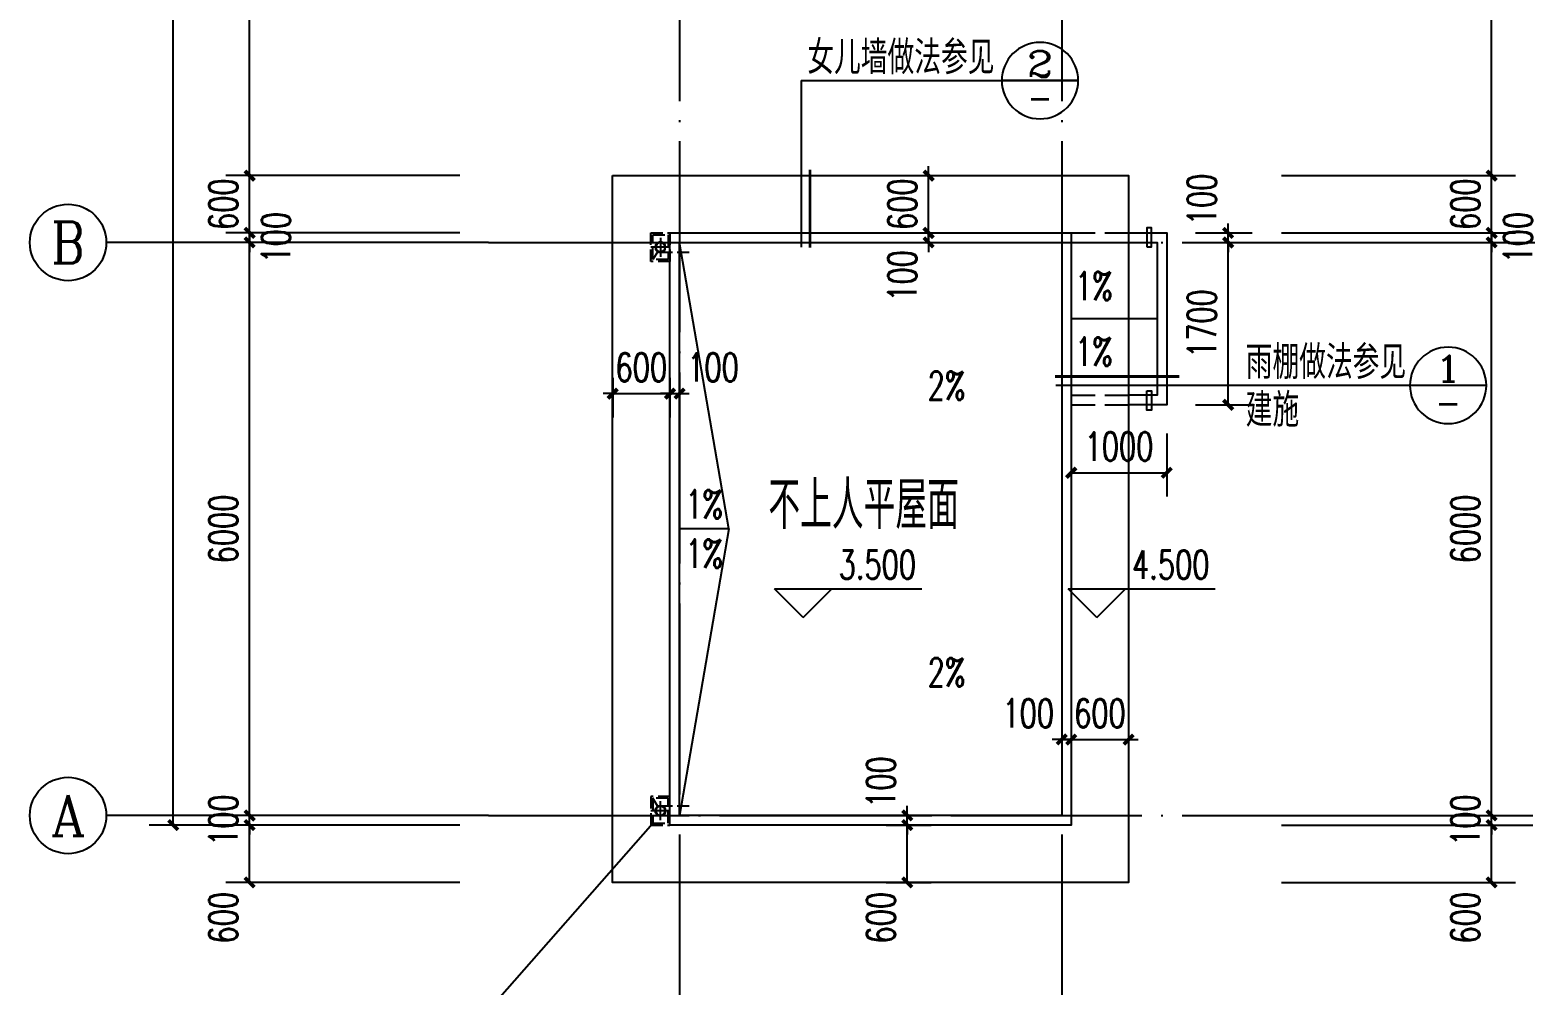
# Model space of a CAD drawing. Extents: x 5396719 to 5510122, y -514120 to -238224.
# Drawn here: x 5448739 to 5464369, y -458428 to -448426 of the extents above; entities that cross this region are included whole.
import ezdxf
from ezdxf.enums import TextEntityAlignment as Align

# ---------------------------------------------------------------- set-up
doc = ezdxf.new("R2010")
doc.units = 0
doc.header["$LTSCALE"] = 1000
doc.header["$MEASUREMENT"] = 0
for name, pattern in [('CONTINOUS', [0]), ('DASH', [0.35, 0.25, -0.1]), ('DASH_50', [0.175, 0.125, -0.05]), ('DOTE', [2.42, 2, -0.2, 0.02, -0.2])]:
    doc.linetypes.add(name, pattern=pattern)
doc.layers.get('0').update_dxf_attribs({"linetype": 'CONTINUOUS'})
doc.layers.get('Defpoints').update_dxf_attribs({"linetype": 'CONTINUOUS'})
doc.layers.add('_0', color=7, linetype='CONTINUOUS', lineweight=25)
for name, color, linetype in [('AXIS', 3, 'CONTINUOUS'), ('AXIS_TEXT', 7, 'CONTINUOUS'), ('DIM_ELEV', 3, 'CONTINUOUS'), ('DIM_SYMB', 3, 'CONTINUOUS'), ('DOTE', 252, 'CONTINUOUS'), ('LAYER1', 143, 'CONTINUOUS'), ('PUB_DIM', 3, 'CONTINUOUS'), ('PUB_TEXT', 7, 'CONTINUOUS'), ('填充', 251, 'CONTINUOUS')]:
    doc.layers.add(name, color=color, linetype=linetype)
doc.styles.add('_HZTXT', font='txt.shx', dxfattribs={"width": 0.8, "bigfont": 'HZTXT.shx'})
doc.styles.add('_TCH_AXIS', font='COMPLEX', dxfattribs={"bigfont": 'GBCBIG'})
doc.styles.add('_TCH_DIM', font='SIMPLEX', dxfattribs={"bigfont": 'GBCBIG'})
doc.styles.add('_TCH_DIM_T3', font='SIMPLEX', dxfattribs={"width": 0.705882, "bigfont": 'GBCBIG'})
doc.styles.add('COMP', font='COMPLEX', dxfattribs={"bigfont": 'hztxt'})
doc.styles.add('COMPLEX', font='COMPLEX')
doc.styles.add('schuco', font='sceie.shx', dxfattribs={"width": 0.7, "bigfont": 'sceic.shx'})
doc.dimstyles.new('_TCH_ARCH&&100', dxfattribs={"dimtxt": 297.5, "dimasz": 100, "dimexe": 250, "dimexo": 300, "dimgap": 126.25, "dimtad": 1, "dimdec": 0, "dimzin": 0, "dimdsep": 46, "dimtxsty": '_TCH_DIM_T3', "dimblk": 'ARCHTICK', "dimcen": 0.09, "dimclrt": 7, "dimazin": 2, "dimtfac": 1, "dimtdec": 0, "dimtix": 1, "dimtmove": 2, "dimatfit": 3, "dimfxl": 0, "dimtolj": 1, "dimtzin": 0, "dimarcsym": 0})

# ---------------------------------------------------------------- blocks, each defined once
blk = doc.blocks.new('_ArchTick')
at = {"color": 0, "linetype": 'ByBlock', "const_width": 0.4}
blk.add_lwpolyline([(-0.5, -0.5), (0.5, 0.5)], dxfattribs=at)
blk = doc.blocks.new('*D90')
at = {"layer": 'Defpoints', "color": 0}
for p in [(5460639, -450652), (5461281, -450652), (5460639, -452352)]:
    blk.add_point(p, dxfattribs=at)
at = {"layer": 'PUB_DIM', "color": 0, "lineweight": -2}
for p, q in [((5460939, -450652), (5461531, -450652)), ((5461281, -452352), (5461281, -450652)), ((5460939, -452352), (5461531, -452352))]:
    blk.add_line(p, q, dxfattribs=at)
at = {"layer": 'PUB_DIM', "color": 0, "lineweight": -2, "xscale": 100, "yscale": 100, "zscale": 100}
for p, rotation in [((5461281, -450652), 90), ((5461281, -452352), 270)]:
    blk.add_blockref('_ArchTick', p, dxfattribs=dict(at, rotation=rotation))
at = {"layer": 'PUB_DIM', "color": 7, "insert": (5461006, -451502), "char_height": 297.5, "attachment_point": 5, "rotation": 90, "style": '_TCH_DIM_T3'}
blk.add_mtext('\\A1;1700', dxfattribs=at)
blk = doc.blocks.new('*D91')
at = {"layer": 'Defpoints', "color": 0}
for p in [(5460639, -450552), (5461281, -450552), (5460639, -450652)]:
    blk.add_point(p, dxfattribs=at)
at = {"layer": 'PUB_DIM', "color": 0, "lineweight": -2}
for p, q in [((5461281, -450552), (5461281, -450452)), ((5460939, -450552), (5461531, -450552)), ((5461281, -450652), (5461281, -450552)), ((5460939, -450652), (5461531, -450652)), ((5461281, -450652), (5461281, -450752))]:
    blk.add_line(p, q, dxfattribs=at)
at = {"layer": 'PUB_DIM', "color": 0, "lineweight": -2, "xscale": 100, "yscale": 100, "zscale": 100}
for p, rotation in [((5461281, -450552), 270), ((5461281, -450652), 90)]:
    blk.add_blockref('_ArchTick', p, dxfattribs=dict(at, rotation=rotation))
at = {"layer": 'PUB_DIM', "color": 7, "insert": (5461006, -450202), "char_height": 297.5, "attachment_point": 5, "rotation": 90, "style": '_TCH_DIM_T3'}
blk.add_mtext('\\A1;100', dxfattribs=at)
blk = doc.blocks.new('*D92')
at = {"layer": 'Defpoints', "color": 0}
for p in [(5459639, -452352), (5460639, -452352), (5460639, -453063)]:
    blk.add_point(p, dxfattribs=at)
at = {"layer": 'PUB_DIM', "color": 0, "lineweight": -2}
for p, q in [((5459639, -452652), (5459639, -453313)), ((5460639, -452652), (5460639, -453313)), ((5459639, -453063), (5460639, -453063))]:
    blk.add_line(p, q, dxfattribs=at)
at = {"layer": 'PUB_DIM', "color": 0, "lineweight": -2, "xscale": 100, "yscale": 100, "zscale": 100, "rotation": 180}
blk.add_blockref('_ArchTick', (5459639, -453063), dxfattribs=at)
at = {"layer": 'PUB_DIM', "color": 0, "lineweight": -2, "xscale": 100, "yscale": 100, "zscale": 100}
blk.add_blockref('_ArchTick', (5460639, -453063), dxfattribs=at)
at = {"layer": 'PUB_DIM', "color": 7, "insert": (5460139, -452788), "char_height": 297.5, "attachment_point": 5, "style": '_TCH_DIM_T3'}
blk.add_mtext('\\A1;1000', dxfattribs=at)
blk = doc.blocks.new('*D93')
at = {"layer": 'Defpoints', "color": 0}
for p in [(5459539, -455391), (5459639, -455391), (5459639, -455856)]:
    blk.add_point(p, dxfattribs=at)
at = {"layer": 'PUB_DIM', "color": 0, "lineweight": -2}
for p, q in [((5459539, -455691), (5459539, -456106)), ((5459639, -455691), (5459639, -456106)), ((5459539, -455856), (5459439, -455856)), ((5459539, -455856), (5459639, -455856)), ((5459639, -455856), (5459739, -455856))]:
    blk.add_line(p, q, dxfattribs=at)
at = {"layer": 'PUB_DIM', "color": 0, "lineweight": -2, "xscale": 100, "yscale": 100, "zscale": 100}
blk.add_blockref('_ArchTick', (5459539, -455856), dxfattribs=at)
at = {"layer": 'PUB_DIM', "color": 0, "lineweight": -2, "xscale": 100, "yscale": 100, "zscale": 100, "rotation": 180}
blk.add_blockref('_ArchTick', (5459639, -455856), dxfattribs=at)
at = {"layer": 'PUB_DIM', "color": 7, "insert": (5459189, -455581), "char_height": 297.5, "attachment_point": 5, "style": '_TCH_DIM_T3'}
blk.add_mtext('\\A1;100', dxfattribs=at)
blk = doc.blocks.new('*D94')
at = {"layer": 'Defpoints', "color": 0}
for p in [(5459639, -455391), (5460239, -455391), (5460239, -455856)]:
    blk.add_point(p, dxfattribs=at)
at = {"layer": 'PUB_DIM', "color": 0, "lineweight": -2}
for p, q in [((5459639, -455691), (5459639, -456106)), ((5460239, -455691), (5460239, -456106)), ((5459639, -455856), (5459539, -455856)), ((5459639, -455856), (5460239, -455856)), ((5460239, -455856), (5460339, -455856))]:
    blk.add_line(p, q, dxfattribs=at)
at = {"layer": 'PUB_DIM', "color": 0, "lineweight": -2, "xscale": 100, "yscale": 100, "zscale": 100}
blk.add_blockref('_ArchTick', (5459639, -455856), dxfattribs=at)
at = {"layer": 'PUB_DIM', "color": 0, "lineweight": -2, "xscale": 100, "yscale": 100, "zscale": 100, "rotation": 180}
blk.add_blockref('_ArchTick', (5460239, -455856), dxfattribs=at)
at = {"layer": 'PUB_DIM', "color": 7, "insert": (5459939, -455581), "char_height": 297.5, "attachment_point": 5, "style": '_TCH_DIM_T3'}
blk.add_mtext('\\A1;600', dxfattribs=at)
blk = doc.blocks.new('*D95')
at = {"layer": 'Defpoints', "color": 0}
for p in [(5457403, -456752), (5457922, -456752), (5457403, -457352)]:
    blk.add_point(p, dxfattribs=at)
at = {"layer": 'PUB_DIM', "color": 0, "lineweight": -2}
for p, q in [((5457703, -456752), (5458172, -456752)), ((5457922, -457352), (5457922, -456752)), ((5457703, -457352), (5458172, -457352))]:
    blk.add_line(p, q, dxfattribs=at)
at = {"layer": 'PUB_DIM', "color": 0, "lineweight": -2, "xscale": 100, "yscale": 100, "zscale": 100}
for p, rotation in [((5457922, -456752), 90), ((5457922, -457352), 270)]:
    blk.add_blockref('_ArchTick', p, dxfattribs=dict(at, rotation=rotation))
at = {"layer": 'PUB_DIM', "color": 7, "insert": (5457647, -457722), "char_height": 297.5, "attachment_point": 5, "rotation": 90, "style": '_TCH_DIM_T3'}
blk.add_mtext('\\A1;600', dxfattribs=at)
blk = doc.blocks.new('*D96')
at = {"layer": 'Defpoints', "color": 0}
for p in [(5457403, -456652), (5457922, -456652), (5457403, -456752)]:
    blk.add_point(p, dxfattribs=at)
at = {"layer": 'PUB_DIM', "color": 0, "lineweight": -2}
for p, q in [((5457922, -456652), (5457922, -456552)), ((5457703, -456652), (5458172, -456652)), ((5457922, -456752), (5457922, -456652)), ((5457703, -456752), (5458172, -456752)), ((5457922, -456752), (5457922, -456852))]:
    blk.add_line(p, q, dxfattribs=at)
at = {"layer": 'PUB_DIM', "color": 0, "lineweight": -2, "xscale": 100, "yscale": 100, "zscale": 100}
for p, rotation in [((5457922, -456652), 270), ((5457922, -456752), 90)]:
    blk.add_blockref('_ArchTick', p, dxfattribs=dict(at, rotation=rotation))
at = {"layer": 'PUB_DIM', "color": 7, "insert": (5457647, -456302), "char_height": 297.5, "attachment_point": 5, "rotation": 90, "style": '_TCH_DIM_T3'}
blk.add_mtext('\\A1;100', dxfattribs=at)
blk = doc.blocks.new('*D97')
at = {"layer": 'Defpoints', "color": 0}
for p in [(5457539, -450552), (5458146, -450552), (5457539, -450652)]:
    blk.add_point(p, dxfattribs=at)
at = {"layer": 'PUB_DIM', "color": 0, "lineweight": -2}
for p, q in [((5458146, -450552), (5458146, -450452)), ((5457839, -450552), (5458396, -450552)), ((5458146, -450652), (5458146, -450552)), ((5457839, -450652), (5458396, -450652)), ((5458146, -450652), (5458146, -450752))]:
    blk.add_line(p, q, dxfattribs=at)
at = {"layer": 'PUB_DIM', "color": 0, "lineweight": -2, "xscale": 100, "yscale": 100, "zscale": 100}
for p, rotation in [((5458146, -450552), 270), ((5458146, -450652), 90)]:
    blk.add_blockref('_ArchTick', p, dxfattribs=dict(at, rotation=rotation))
at = {"layer": 'PUB_DIM', "color": 7, "insert": (5457871, -451002), "char_height": 297.5, "attachment_point": 5, "rotation": 90, "style": '_TCH_DIM_T3'}
blk.add_mtext('\\A1;100', dxfattribs=at)
blk = doc.blocks.new('*D98')
at = {"layer": 'Defpoints', "color": 0}
for p in [(5457539, -449952), (5458146, -449952), (5457539, -450552)]:
    blk.add_point(p, dxfattribs=at)
at = {"layer": 'PUB_DIM', "color": 0, "lineweight": -2}
for p, q in [((5457839, -449952), (5458396, -449952)), ((5458146, -449952), (5458146, -449852)), ((5458146, -450552), (5458146, -449952)), ((5457839, -450552), (5458396, -450552)), ((5458146, -450552), (5458146, -450652))]:
    blk.add_line(p, q, dxfattribs=at)
at = {"layer": 'PUB_DIM', "color": 0, "lineweight": -2, "xscale": 100, "yscale": 100, "zscale": 100}
for p, rotation in [((5458146, -449952), 270), ((5458146, -450552), 90)]:
    blk.add_blockref('_ArchTick', p, dxfattribs=dict(at, rotation=rotation))
at = {"layer": 'PUB_DIM', "color": 7, "insert": (5457871, -450252), "char_height": 297.5, "attachment_point": 5, "rotation": 90, "style": '_TCH_DIM_T3'}
blk.add_mtext('\\A1;600', dxfattribs=at)
blk = doc.blocks.new('*D99')
at = {"layer": 'Defpoints', "color": 0}
for p in [(5455439, -451768), (5455539, -451768), (5455539, -452235)]:
    blk.add_point(p, dxfattribs=at)
at = {"layer": 'PUB_DIM', "color": 0, "lineweight": -2}
for p, q in [((5455439, -452068), (5455439, -452485)), ((5455539, -452068), (5455539, -452485)), ((5455439, -452235), (5455339, -452235)), ((5455439, -452235), (5455539, -452235)), ((5455539, -452235), (5455639, -452235))]:
    blk.add_line(p, q, dxfattribs=at)
at = {"layer": 'PUB_DIM', "color": 0, "lineweight": -2, "xscale": 100, "yscale": 100, "zscale": 100}
blk.add_blockref('_ArchTick', (5455439, -452235), dxfattribs=at)
at = {"layer": 'PUB_DIM', "color": 0, "lineweight": -2, "xscale": 100, "yscale": 100, "zscale": 100, "rotation": 180}
blk.add_blockref('_ArchTick', (5455539, -452235), dxfattribs=at)
at = {"layer": 'PUB_DIM', "color": 7, "insert": (5455889, -451960), "char_height": 297.5, "attachment_point": 5, "style": '_TCH_DIM_T3'}
blk.add_mtext('\\A1;100', dxfattribs=at)
blk = doc.blocks.new('*D100')
at = {"layer": 'Defpoints', "color": 0}
for p in [(5454839, -451768), (5455439, -451768), (5455439, -452235)]:
    blk.add_point(p, dxfattribs=at)
at = {"layer": 'PUB_DIM', "color": 0, "lineweight": -2}
for p, q in [((5454839, -452068), (5454839, -452485)), ((5455439, -452068), (5455439, -452485)), ((5454839, -452235), (5454739, -452235)), ((5454839, -452235), (5455439, -452235)), ((5455439, -452235), (5455539, -452235))]:
    blk.add_line(p, q, dxfattribs=at)
at = {"layer": 'PUB_DIM', "color": 0, "lineweight": -2, "xscale": 100, "yscale": 100, "zscale": 100}
blk.add_blockref('_ArchTick', (5454839, -452235), dxfattribs=at)
at = {"layer": 'PUB_DIM', "color": 0, "lineweight": -2, "xscale": 100, "yscale": 100, "zscale": 100, "rotation": 180}
blk.add_blockref('_ArchTick', (5455439, -452235), dxfattribs=at)
at = {"layer": 'PUB_DIM', "color": 7, "insert": (5455139, -451960), "char_height": 297.5, "attachment_point": 5, "style": '_TCH_DIM_T3'}
blk.add_mtext('\\A1;600', dxfattribs=at)
blk = doc.blocks.new('*D192')
at = {"layer": 'AXIS', "color": 0, "lineweight": -2}
for p, q in [((5461839, -456752), (5464289, -456752)), ((5464039, -457352), (5464039, -456752)), ((5461839, -457352), (5464289, -457352))]:
    blk.add_line(p, q, dxfattribs=at)
at = {"layer": 'Defpoints', "color": 0}
for p in [(5461539, -456752), (5464039, -456752), (5461539, -457352)]:
    blk.add_point(p, dxfattribs=at)
at = {"layer": 'AXIS', "color": 0, "lineweight": -2, "xscale": 100, "yscale": 100, "zscale": 100}
for p, rotation in [((5464039, -456752), 90), ((5464039, -457352), 270)]:
    blk.add_blockref('_ArchTick', p, dxfattribs=dict(at, rotation=rotation))
at = {"layer": 'AXIS', "color": 7, "insert": (5463764, -457722), "char_height": 297.5, "attachment_point": 5, "rotation": 90, "style": '_TCH_DIM_T3'}
blk.add_mtext('\\A1;600', dxfattribs=at)
blk = doc.blocks.new('*D193')
at = {"layer": 'AXIS', "color": 0, "lineweight": -2}
for p, q in [((5464039, -456652), (5464039, -456552)), ((5461839, -456652), (5464289, -456652)), ((5464039, -456752), (5464039, -456652)), ((5461839, -456752), (5464289, -456752)), ((5464039, -456752), (5464039, -456852))]:
    blk.add_line(p, q, dxfattribs=at)
at = {"layer": 'Defpoints', "color": 0}
for p in [(5461539, -456652), (5464039, -456652), (5461539, -456752)]:
    blk.add_point(p, dxfattribs=at)
at = {"layer": 'AXIS', "color": 0, "lineweight": -2, "xscale": 100, "yscale": 100, "zscale": 100}
for p, rotation in [((5464039, -456652), 270), ((5464039, -456752), 90)]:
    blk.add_blockref('_ArchTick', p, dxfattribs=dict(at, rotation=rotation))
at = {"layer": 'AXIS', "color": 7, "insert": (5463764, -456702), "char_height": 297.5, "attachment_point": 5, "rotation": 90, "style": '_TCH_DIM_T3'}
blk.add_mtext('\\A1;100', dxfattribs=at)
blk = doc.blocks.new('*D194')
at = {"layer": 'AXIS', "color": 0, "lineweight": -2}
for p, q in [((5461839, -450652), (5464289, -450652)), ((5464039, -456652), (5464039, -450652)), ((5461839, -456652), (5464289, -456652))]:
    blk.add_line(p, q, dxfattribs=at)
at = {"layer": 'Defpoints', "color": 0}
for p in [(5461539, -450652), (5464039, -450652), (5461539, -456652)]:
    blk.add_point(p, dxfattribs=at)
at = {"layer": 'AXIS', "color": 0, "lineweight": -2, "xscale": 100, "yscale": 100, "zscale": 100}
for p, rotation in [((5464039, -450652), 90), ((5464039, -456652), 270)]:
    blk.add_blockref('_ArchTick', p, dxfattribs=dict(at, rotation=rotation))
at = {"layer": 'AXIS', "color": 7, "insert": (5463764, -453652), "char_height": 297.5, "attachment_point": 5, "rotation": 90, "style": '_TCH_DIM_T3'}
blk.add_mtext('\\A1;6000', dxfattribs=at)
blk = doc.blocks.new('*D195')
at = {"layer": 'AXIS', "color": 0, "lineweight": -2}
for p, q in [((5464039, -450552), (5464039, -450452)), ((5461839, -450552), (5464289, -450552)), ((5464039, -450652), (5464039, -450552)), ((5461839, -450652), (5464289, -450652)), ((5464039, -450652), (5464039, -450752))]:
    blk.add_line(p, q, dxfattribs=at)
at = {"layer": 'Defpoints', "color": 0}
for p in [(5461539, -450552), (5464039, -450552), (5461539, -450652)]:
    blk.add_point(p, dxfattribs=at)
at = {"layer": 'AXIS', "color": 0, "lineweight": -2, "xscale": 100, "yscale": 100, "zscale": 100}
for p, rotation in [((5464039, -450552), 270), ((5464039, -450652), 90)]:
    blk.add_blockref('_ArchTick', p, dxfattribs=dict(at, rotation=rotation))
at = {"layer": 'AXIS', "color": 7, "insert": (5464314, -450602), "char_height": 297.5, "attachment_point": 5, "rotation": 90, "style": '_TCH_DIM_T3'}
blk.add_mtext('\\A1;100', dxfattribs=at)
blk = doc.blocks.new('*D196')
at = {"layer": 'AXIS', "color": 0, "lineweight": -2}
for p, q in [((5461839, -449952), (5464289, -449952)), ((5464039, -449952), (5464039, -449852)), ((5464039, -450552), (5464039, -449952)), ((5461839, -450552), (5464289, -450552)), ((5464039, -450552), (5464039, -450652))]:
    blk.add_line(p, q, dxfattribs=at)
at = {"layer": 'Defpoints', "color": 0}
for p in [(5461539, -449952), (5464039, -449952), (5461539, -450552)]:
    blk.add_point(p, dxfattribs=at)
at = {"layer": 'AXIS', "color": 0, "lineweight": -2, "xscale": 100, "yscale": 100, "zscale": 100}
for p, rotation in [((5464039, -449952), 270), ((5464039, -450552), 90)]:
    blk.add_blockref('_ArchTick', p, dxfattribs=dict(at, rotation=rotation))
at = {"layer": 'AXIS', "color": 7, "insert": (5463764, -450252), "char_height": 297.5, "attachment_point": 5, "rotation": 90, "style": '_TCH_DIM_T3'}
blk.add_mtext('\\A1;600', dxfattribs=at)
blk = doc.blocks.new('*D197')
at = {"layer": 'AXIS', "color": 0, "lineweight": -2}
for p, q in [((5461839, -441652), (5464289, -441652)), ((5464039, -449952), (5464039, -441652)), ((5461839, -449952), (5464289, -449952))]:
    blk.add_line(p, q, dxfattribs=at)
at = {"layer": 'Defpoints', "color": 0}
for p in [(5461539, -441652), (5464039, -441652), (5461539, -449952)]:
    blk.add_point(p, dxfattribs=at)
at = {"layer": 'AXIS', "color": 0, "lineweight": -2, "xscale": 100, "yscale": 100, "zscale": 100}
for p, rotation in [((5464039, -441652), 90), ((5464039, -449952), 270)]:
    blk.add_blockref('_ArchTick', p, dxfattribs=dict(at, rotation=rotation))
at = {"layer": 'AXIS', "color": 7, "insert": (5463764, -445802), "char_height": 297.5, "attachment_point": 5, "rotation": 90, "style": '_TCH_DIM_T3'}
blk.add_mtext('\\A1;8300', dxfattribs=at)
blk = doc.blocks.new('*D199')
at = {"layer": 'AXIS', "color": 0, "lineweight": -2}
for p, q in [((5461839, -434652), (5465089, -434652)), ((5464839, -456752), (5464839, -434652)), ((5461839, -456752), (5465089, -456752))]:
    blk.add_line(p, q, dxfattribs=at)
at = {"layer": 'Defpoints', "color": 0}
for p in [(5461539, -434652), (5464839, -434652), (5461539, -456752)]:
    blk.add_point(p, dxfattribs=at)
at = {"layer": 'AXIS', "color": 0, "lineweight": -2, "xscale": 100, "yscale": 100, "zscale": 100}
for p, rotation in [((5464839, -434652), 90), ((5464839, -456752), 270)]:
    blk.add_blockref('_ArchTick', p, dxfattribs=dict(at, rotation=rotation))
at = {"layer": 'AXIS', "color": 7, "insert": (5464564, -445702), "char_height": 297.5, "attachment_point": 5, "rotation": 90, "style": '_TCH_DIM_T3'}
blk.add_mtext('\\A1;22100', dxfattribs=at)
blk = doc.blocks.new('*D200')
at = {"layer": 'AXIS', "color": 0, "lineweight": -2}
for p, q in [((5453239, -456752), (5450789, -456752)), ((5451039, -457352), (5451039, -456752)), ((5453239, -457352), (5450789, -457352))]:
    blk.add_line(p, q, dxfattribs=at)
at = {"layer": 'Defpoints', "color": 0}
for p in [(5451039, -456752), (5453539, -456752), (5453539, -457352)]:
    blk.add_point(p, dxfattribs=at)
at = {"layer": 'AXIS', "color": 0, "lineweight": -2, "xscale": 100, "yscale": 100, "zscale": 100}
for p, rotation in [((5451039, -456752), 90), ((5451039, -457352), 270)]:
    blk.add_blockref('_ArchTick', p, dxfattribs=dict(at, rotation=rotation))
at = {"layer": 'AXIS', "color": 7, "insert": (5450764, -457722), "char_height": 297.5, "attachment_point": 5, "rotation": 90, "style": '_TCH_DIM_T3'}
blk.add_mtext('\\A1;600', dxfattribs=at)
blk = doc.blocks.new('*D201')
at = {"layer": 'AXIS', "color": 0, "lineweight": -2}
for p, q in [((5451039, -456652), (5451039, -456552)), ((5453239, -456652), (5450789, -456652)), ((5451039, -456752), (5451039, -456652)), ((5453239, -456752), (5450789, -456752)), ((5451039, -456752), (5451039, -456852))]:
    blk.add_line(p, q, dxfattribs=at)
at = {"layer": 'Defpoints', "color": 0}
for p in [(5451039, -456652), (5453539, -456652), (5453539, -456752)]:
    blk.add_point(p, dxfattribs=at)
at = {"layer": 'AXIS', "color": 0, "lineweight": -2, "xscale": 100, "yscale": 100, "zscale": 100}
for p, rotation in [((5451039, -456652), 270), ((5451039, -456752), 90)]:
    blk.add_blockref('_ArchTick', p, dxfattribs=dict(at, rotation=rotation))
at = {"layer": 'AXIS', "color": 7, "insert": (5450764, -456702), "char_height": 297.5, "attachment_point": 5, "rotation": 90, "style": '_TCH_DIM_T3'}
blk.add_mtext('\\A1;100', dxfattribs=at)
blk = doc.blocks.new('*D202')
at = {"layer": 'AXIS', "color": 0, "lineweight": -2}
for p, q in [((5453239, -450652), (5450789, -450652)), ((5451039, -456652), (5451039, -450652)), ((5453239, -456652), (5450789, -456652))]:
    blk.add_line(p, q, dxfattribs=at)
at = {"layer": 'Defpoints', "color": 0}
for p in [(5451039, -450652), (5453539, -450652), (5453539, -456652)]:
    blk.add_point(p, dxfattribs=at)
at = {"layer": 'AXIS', "color": 0, "lineweight": -2, "xscale": 100, "yscale": 100, "zscale": 100}
for p, rotation in [((5451039, -450652), 90), ((5451039, -456652), 270)]:
    blk.add_blockref('_ArchTick', p, dxfattribs=dict(at, rotation=rotation))
at = {"layer": 'AXIS', "color": 7, "insert": (5450764, -453652), "char_height": 297.5, "attachment_point": 5, "rotation": 90, "style": '_TCH_DIM_T3'}
blk.add_mtext('\\A1;6000', dxfattribs=at)
blk = doc.blocks.new('*D203')
at = {"layer": 'AXIS', "color": 0, "lineweight": -2}
for p, q in [((5451039, -450552), (5451039, -450452)), ((5453239, -450552), (5450789, -450552)), ((5451039, -450652), (5451039, -450552)), ((5453239, -450652), (5450789, -450652)), ((5451039, -450652), (5451039, -450752))]:
    blk.add_line(p, q, dxfattribs=at)
at = {"layer": 'Defpoints', "color": 0}
for p in [(5451039, -450552), (5453539, -450552), (5453539, -450652)]:
    blk.add_point(p, dxfattribs=at)
at = {"layer": 'AXIS', "color": 0, "lineweight": -2, "xscale": 100, "yscale": 100, "zscale": 100}
for p, rotation in [((5451039, -450552), 270), ((5451039, -450652), 90)]:
    blk.add_blockref('_ArchTick', p, dxfattribs=dict(at, rotation=rotation))
at = {"layer": 'AXIS', "color": 7, "insert": (5451314, -450602), "char_height": 297.5, "attachment_point": 5, "rotation": 90, "style": '_TCH_DIM_T3'}
blk.add_mtext('\\A1;100', dxfattribs=at)
blk = doc.blocks.new('*D204')
at = {"layer": 'AXIS', "color": 0, "lineweight": -2}
for p, q in [((5453239, -449952), (5450789, -449952)), ((5451039, -449952), (5451039, -449852)), ((5451039, -450552), (5451039, -449952)), ((5453239, -450552), (5450789, -450552)), ((5451039, -450552), (5451039, -450652))]:
    blk.add_line(p, q, dxfattribs=at)
at = {"layer": 'Defpoints', "color": 0}
for p in [(5451039, -449952), (5453539, -449952), (5453539, -450552)]:
    blk.add_point(p, dxfattribs=at)
at = {"layer": 'AXIS', "color": 0, "lineweight": -2, "xscale": 100, "yscale": 100, "zscale": 100}
for p, rotation in [((5451039, -449952), 270), ((5451039, -450552), 90)]:
    blk.add_blockref('_ArchTick', p, dxfattribs=dict(at, rotation=rotation))
at = {"layer": 'AXIS', "color": 7, "insert": (5450764, -450252), "char_height": 297.5, "attachment_point": 5, "rotation": 90, "style": '_TCH_DIM_T3'}
blk.add_mtext('\\A1;600', dxfattribs=at)
blk = doc.blocks.new('*D205')
at = {"layer": 'AXIS', "color": 0, "lineweight": -2}
for p, q in [((5453239, -441652), (5450789, -441652)), ((5451039, -449952), (5451039, -441652)), ((5453239, -449952), (5450789, -449952))]:
    blk.add_line(p, q, dxfattribs=at)
at = {"layer": 'Defpoints', "color": 0}
for p in [(5451039, -441652), (5453539, -441652), (5453539, -449952)]:
    blk.add_point(p, dxfattribs=at)
at = {"layer": 'AXIS', "color": 0, "lineweight": -2, "xscale": 100, "yscale": 100, "zscale": 100}
for p, rotation in [((5451039, -441652), 90), ((5451039, -449952), 270)]:
    blk.add_blockref('_ArchTick', p, dxfattribs=dict(at, rotation=rotation))
at = {"layer": 'AXIS', "color": 7, "insert": (5450764, -445802), "char_height": 297.5, "attachment_point": 5, "rotation": 90, "style": '_TCH_DIM_T3'}
blk.add_mtext('\\A1;8300', dxfattribs=at)
blk = doc.blocks.new('*D207')
at = {"layer": 'AXIS', "color": 0, "lineweight": -2}
for p, q in [((5453239, -434652), (5449989, -434652)), ((5450239, -456752), (5450239, -434652)), ((5453239, -456752), (5449989, -456752))]:
    blk.add_line(p, q, dxfattribs=at)
at = {"layer": 'Defpoints', "color": 0}
for p in [(5450239, -434652), (5453539, -434652), (5453539, -456752)]:
    blk.add_point(p, dxfattribs=at)
at = {"layer": 'AXIS', "color": 0, "lineweight": -2, "xscale": 100, "yscale": 100, "zscale": 100}
for p, rotation in [((5450239, -434652), 90), ((5450239, -456752), 270)]:
    blk.add_blockref('_ArchTick', p, dxfattribs=dict(at, rotation=rotation))
at = {"layer": 'AXIS', "color": 7, "insert": (5449964, -445702), "char_height": 297.5, "attachment_point": 5, "rotation": 90, "style": '_TCH_DIM_T3'}
blk.add_mtext('\\A1;22100', dxfattribs=at)
blk = doc.blocks.new('_INDEX')
blk.add_line((-0.5, 0), (0.5, 0))
blk.add_circle((0, 0), 0.5)
at = {"style": 'COMP'}
for tag, width, p, p2 in [('1', 2.333333, (-0.17, 0.05), (0.17, 0.05)), ('-', 1.166667, (-0.17, -0.39), (0.17, -0.39))]:
    blk.add_attdef(tag, text='', height=0.34, dxfattribs=dict(at, width=width)).set_placement(p, p2, align=Align.FIT)
blk = doc.blocks.new('_AXISO')
blk.add_circle((0, 0), 0.5)
at = {"layer": 'AXIS_TEXT', "style": 'COMPLEX', "width": 1.041667}
blk.add_attdef('A', text='', height=0.56, dxfattribs=at).set_placement((-0.25, -0.28), (0.25, -0.28), align=Align.FIT)
blk = doc.blocks.new('A$C05153518')
at = {"layer": 'LAYER1'}
h = blk.add_hatch(color=256, dxfattribs=at)
edge = h.paths.add_edge_path()
edge.add_ellipse((200, 200), major_axis=(77.8, 77.8), ratio=1, start_angle=315, end_angle=405, ccw=False)
edge.add_line((310, 200), (300, 200))
edge.add_ellipse((200, 200), major_axis=(-70.7, 70.7), ratio=1, start_angle=225, end_angle=315)
edge.add_line((200, 300), (200, 310))
edge = h.paths.add_edge_path()
edge.add_line((200, 310), (200, 300))
edge.add_ellipse((200, 200), major_axis=(70.7, 70.7), ratio=1, start_angle=45, end_angle=135)
edge.add_line((100, 200), (90, 200))
edge.add_ellipse((200, 200), major_axis=(-77.8, 77.8), ratio=1, start_angle=-45, end_angle=45, ccw=False)
edge = h.paths.add_edge_path()
edge.add_line((90, 200), (100, 200))
edge.add_ellipse((200, 200), major_axis=(-70.7, 70.7), ratio=1, start_angle=45, end_angle=135)
edge.add_line((200, 100), (200, 90))
edge.add_ellipse((200, 200), major_axis=(77.8, 77.8), ratio=1, start_angle=135, end_angle=225, ccw=False)
edge = h.paths.add_edge_path()
edge.add_line((300, 200), (310, 200))
edge.add_ellipse((200, 200), major_axis=(-77.8, 77.8), ratio=1, start_angle=135, end_angle=225, ccw=False)
edge.add_line((200, 90), (200, 100))
edge.add_ellipse((200, 200), major_axis=(70.7, 70.7), ratio=1, start_angle=225, end_angle=315)
h = blk.add_hatch(color=256, dxfattribs=at)
edge = h.paths.add_edge_path()
edge.add_ellipse((200, 200), major_axis=(77.8, 77.8), ratio=1, start_angle=315, end_angle=405, ccw=False)
edge.add_line((310, 200), (300, 200))
edge.add_ellipse((200, 200), major_axis=(-70.7, 70.7), ratio=1, start_angle=225, end_angle=315)
edge.add_line((200, 300), (200, 310))
edge = h.paths.add_edge_path()
edge.add_line((200, 310), (200, 300))
edge.add_ellipse((200, 200), major_axis=(70.7, 70.7), ratio=1, start_angle=45, end_angle=135)
edge.add_line((100, 200), (90, 200))
edge.add_ellipse((200, 200), major_axis=(-77.8, 77.8), ratio=1, start_angle=-45, end_angle=45, ccw=False)
edge = h.paths.add_edge_path()
edge.add_line((90, 200), (100, 200))
edge.add_ellipse((200, 200), major_axis=(-70.7, 70.7), ratio=1, start_angle=45, end_angle=135)
edge.add_line((200, 100), (200, 90))
edge.add_ellipse((200, 200), major_axis=(77.8, 77.8), ratio=1, start_angle=135, end_angle=225, ccw=False)
edge = h.paths.add_edge_path()
edge.add_line((300, 200), (310, 200))
edge.add_ellipse((200, 200), major_axis=(-77.8, 77.8), ratio=1, start_angle=135, end_angle=225, ccw=False)
edge.add_line((200, 90), (200, 100))
edge.add_ellipse((200, 200), major_axis=(70.7, 70.7), ratio=1, start_angle=225, end_angle=315)
at = {"layer": 'DOTE'}
for p, q in [((200, 400), (200, 0)), ((200, 400), (200, 0)), ((200, 400), (200, 0)), ((400, 200), (0, 200))]:
    blk.add_line(p, q, dxfattribs=at)
at = {"layer": 'LAYER1'}
for radius in [110, 110, 100, 100]:
    blk.add_circle((200, 200), radius, dxfattribs=at)
blk = doc.blocks.new('A$C395401BF')
at = {"layer": 'LAYER1', "xscale": -0.5, "yscale": 0.5, "zscale": 0.5, "rotation": 180}
blk.add_blockref('A$C05153518', (0, 200), dxfattribs=at)
blk = doc.blocks.new('34343434')
at = {"layer": 'DOTE'}
blk.add_line((57410, 27919), (57410, 28119), dxfattribs=at)
at = {"layer": 'LAYER1', "linetype": 'DASH_50'}
for p, q in [((57436, 28062), (57490, 28149)), ((57410, 28069), (57070, 28069)), ((57410, 27969), (57070, 27969))]:
    blk.add_line(p, q, dxfattribs=at)
for points in [[(57310, 27869), (57310, 28169), (57510, 28169), (57510, 27869)], [(57330, 27889), (57330, 28149), (57490, 28149), (57490, 27889)]]:
    blk.add_lwpolyline(points, close=True, dxfattribs=at)
at = {"layer": 'LAYER1', "linetype": 'CONTINOUS'}
blk.add_circle((57410, 28019), 50, dxfattribs=at)
at = {"rotation": 270}
blk.add_blockref('A$C395401BF', (57310, 28119), dxfattribs=at)

msp = doc.modelspace()

# ---------------------------------------------------------------- linework, layer by layer
at = {"color": 0, "linetype": 'DASH'}
for p, q in [((5459638.8, -450552.1), (5460238.8, -450552.1)), ((5459638.8, -450652.1), (5460238.8, -450652.1)), ((5459638.8, -452252.1), (5460238.8, -452252.1)), ((5459638.8, -452352.1), (5460238.8, -452352.1))]:
    msp.add_line(p, q, dxfattribs=at)
for q in [(5455538.8, -450652.1), (5455538.8, -456652.1)]:
    msp.add_line((5456054.3, -453652.1), q)
at = {"color": 0}
msp.add_line((5460538.8, -451452.1), (5459638.8, -451452.1), dxfattribs=at)
for points in [[(5454838.8, -449952.1), (5460238.8, -449952.1), (5460238.8, -457352.1), (5454838.8, -457352.1)], [(5455538.8, -450652.1), (5459538.8, -450652.1), (5459538.8, -456652.1), (5455538.8, -456652.1)]]:
    msp.add_lwpolyline(points, close=True, dxfattribs=at)
at = {"color": 0, "linetype": 'DASH'}
msp.add_lwpolyline([(5455438.8, -450552.1), (5459638.8, -450552.1), (5459638.8, -456752.1), (5455438.8, -456752.1)], close=True, dxfattribs=at)
for points in [[(5460238.8, -450552.1), (5460638.8, -450552.1), (5460638.8, -452352.1), (5460238.8, -452352.1)], [(5460238.8, -450652.1), (5460538.8, -450652.1), (5460538.8, -452252.1), (5460238.8, -452252.1)]]:
    msp.add_lwpolyline(points)
for points in [[(5460430.4, -450697.5), (5460480.4, -450697.5), (5460480.4, -450497.5), (5460430.4, -450497.5)], [(5460430.4, -452206.7), (5460480.4, -452206.7), (5460480.4, -452406.7), (5460430.4, -452406.7)]]:
    msp.add_lwpolyline(points, close=True)
at = {"layer": '_0', "color": 0}
msp.add_line((5456054.3, -453652.1), (5455538.8, -453652.1), dxfattribs=at)
at = {"layer": 'AXIS', "color": 0}
for p, q in [((5453538.8, -450652.1), (5449538.8, -450652.1)), ((5461538.8, -450652.1), (5465538.8, -450652.1)), ((5453538.8, -456652.1), (5449538.8, -456652.1)), ((5461538.8, -456652.1), (5465538.8, -456652.1))]:
    msp.add_line(p, q, dxfattribs=at)
at = {"layer": 'DIM_ELEV', "color": 0}
for p, q in [((5456834.2, -454579.2), (5456534.2, -454279.2)), ((5456534.2, -454279.2), (5458074.4, -454279.2)), ((5456834.2, -454579.2), (5457134.2, -454279.2)), ((5459905.7, -454579.2), (5459605.7, -454279.2)), ((5459605.7, -454279.2), (5461145.9, -454279.2)), ((5459905.7, -454579.2), (5460205.7, -454279.2))]:
    msp.add_line(p, q, dxfattribs=at)
at = {"layer": 'DIM_SYMB'}
for points in [[(5460062.4, -451014.3, 0, 0, 0), (5460153.5, -450925.5, 80, 0, 0), (5460368.3, -450716.1, 0, 0, 0)], [(5460062.4, -451890, 0, 0, 0), (5460153.5, -451978.7, 80, 0, 0), (5460368.3, -452188.2, 0, 0, 0)], [(5455768.4, -453144.8, 0, 0, 0), (5455768.4, -452791.4, 80, 0, 0), (5455768.4, -452491.4, 0, 0, 0)], [(5455768.4, -454159.5, 0, 0, 0), (5455768.4, -454512.9, 80, 0, 0), (5455768.4, -454812.9, 0, 0, 0)]]:
    msp.add_lwpolyline(points, format="xyseb", dxfattribs=at)
at = {"layer": 'DIM_SYMB', "color": 0}
for points in [[(5458030.7, -452152.1, 0, 0, 0), (5456901.7, -452152.1, 80, 0, 0), (5456601.7, -452152.1, 0, 0, 0)], [(5458030.7, -455152.1, 0, 0, 0), (5456901.7, -455152.1, 80, 0, 0), (5456601.7, -455152.1, 0, 0, 0)]]:
    msp.add_lwpolyline(points, format="xyseb", dxfattribs=at)
at = {"layer": 'DOTE', "linetype": 'DOTE'}
for p, q in [((5455538.8, -432652.1), (5455538.8, -458652.1)), ((5459538.8, -432652.1), (5459538.8, -458652.1)), ((5453538.8, -450652.1), (5461538.8, -450652.1)), ((5453538.8, -456652.1), (5461538.8, -456652.1))]:
    msp.add_line(p, q, dxfattribs=at)
at = {"layer": 'PUB_DIM'}
for p, q in [((5456811, -448957.2), (5456811, -450700.7)), ((5456811, -448957.2), (5459715.3, -448957.2)), ((5462530.2, -452148.3), (5459475.9, -452148.3)), ((5463717.6, -452148.3), (5460676.5, -452148.3)), ((5453131.7, -459152.2), (5455258.8, -456732.1))]:
    msp.add_line(p, q, dxfattribs=at)
at = {"layer": 'PUB_DIM', "const_width": 30}
for points in [[(5456904.1, -450706.1), (5456904.1, -449888.5)], [(5459470.5, -452055.3), (5460770.6, -452055.3)]]:
    msp.add_lwpolyline(points, dxfattribs=at)
at = {"layer": '填充'}
msp.add_lwpolyline([(5455438.8, -456752.1), (5455438.8, -450552.1), (5459638.8, -450552.1), (5459638.8, -456752.1)], close=True, dxfattribs=at)

# ---------------------------------------------------------------- block references
at = {"linetype": 'DOTE', "rotation": 180}
msp.add_blockref('34343434', (5512748.7, -422682.9), dxfattribs=at)
at = {"linetype": 'DOTE', "xscale": -1}
msp.add_blockref('34343434', (5512748.7, -484621.3), dxfattribs=at)
at = {"layer": 'AXIS', "color": 0}
ref = msp.add_blockref('_AXISO', (5449138.8, -450652.1), dxfattribs=dict(at, xscale=800, yscale=800, zscale=800))
ref.add_attrib('A', 'B', dxfattribs={"layer": 'AXIS_TEXT', "color": 0, "height": 435.3, "style": '_TCH_AXIS'}).set_placement((5448962.6, -450869.7), (5449315, -450869.7), align=Align.FIT)
ref = msp.add_blockref('_AXISO', (5449138.8, -456652.1), dxfattribs=dict(at, xscale=800, yscale=800, zscale=800))
ref.add_attrib('A', 'A', dxfattribs={"layer": 'AXIS_TEXT', "color": 0, "height": 425.2, "style": '_TCH_AXIS'}).set_placement((5448956.6, -456864.7), (5449321, -456864.7), align=Align.FIT)
at = {"layer": 'PUB_DIM'}
ref = msp.add_blockref('_INDEX', (5459311.9, -448957.2), dxfattribs=dict(at, xscale=-800, yscale=800, zscale=800))
ref.add_attrib('1', '2', dxfattribs={"layer": '0', "height": 272, "style": 'COMP', "width": 1.5}).set_placement((5459175.9, -448917.2), (5459447.9, -448917.2), align=Align.FIT)
ref.add_attrib('-', '-', dxfattribs={"layer": '0', "height": 272, "style": 'COMP', "width": 1.166667}).set_placement((5459175.9, -449269.2), (5459447.9, -449269.2), align=Align.FIT)
ref = msp.add_blockref('_INDEX', (5463583.9, -452148.3), dxfattribs=dict(at, xscale=-800, yscale=800, zscale=800))
ref.add_attrib('1', '1', dxfattribs={"layer": '0', "height": 272, "style": 'COMP', "width": 2.333333}).set_placement((5463447.9, -452108.3), (5463719.9, -452108.3), align=Align.FIT)
ref.add_attrib('-', '-', dxfattribs={"layer": '0', "height": 272, "style": 'COMP', "width": 1.166667}).set_placement((5463447.9, -452460.3), (5463719.9, -452460.3), align=Align.FIT)

# ---------------------------------------------------------------- texts
at = {"style": 'schuco', "width": 0.7}
msp.add_text('不上人平屋面', height=500, dxfattribs=at).set_placement((5456468.5, -453652.1))
at = {"layer": 'PUB_DIM', "style": '_HZTXT', "width": 0.8}
for s, p in [('女儿墙做法参见', (5456875.9, -448890.1)), ('雨棚做法参见', (5461465.2, -452081.2)), ('建施', (5461464.7, -452581.5))]:
    msp.add_text(s, height=350, dxfattribs=at).set_placement(p)
at = {"layer": 'PUB_TEXT', "style": '_TCH_DIM', "width": 0.705882}
for p in [(5459677.1, -451257.7), (5459677.1, -451944), (5455598.4, -453542.4), (5455598.4, -454059.4)]:
    msp.add_text('1%', height=297.5, dxfattribs=at).set_placement(p)
at = {"layer": 'PUB_TEXT', "color": 0, "style": '_TCH_DIM', "width": 0.705882}
for s, p in [('2%', (5458135.7, -452300.9)), ('3.500', (5457204.4, -454174.2)), ('4.500', (5460275.9, -454174.2)), ('2%', (5458135.7, -455300.9))]:
    msp.add_text(s, height=297.5, dxfattribs=at).set_placement(p)

# ---------------------------------------------------------------- dimensions: what is measured, and where the dimension line sits
at = {"layer": 'AXIS', "color": 0}
for p1, p2, distance, picture, middle in [((5453538.8, -456752.1), (5453538.8, -434652.1), 3300, '*D207', (5449963.8, -445702.1)), ((5461538.8, -456752.1), (5461538.8, -434652.1), -3300, '*D199', (5464563.8, -445702.1)), ((5453538.8, -449952.1), (5453538.8, -441652.1), 2500, '*D205', (5450763.8, -445802.1)), ((5461538.8, -449952.1), (5461538.8, -441652.1), -2500, '*D197', (5463763.8, -445802.1)), ((5453538.8, -450552.1), (5453538.8, -449952.1), 2500, '*D204', (5450763.8, -450252.1)), ((5461538.8, -450552.1), (5461538.8, -449952.1), -2500, '*D196', (5463763.8, -450252.1)), ((5453538.8, -456652.1), (5453538.8, -450652.1), 2500, '*D202', (5450763.8, -453652.1)), ((5461538.8, -456652.1), (5461538.8, -450652.1), -2500, '*D194', (5463763.8, -453652.1)), ((5453538.8, -456752.1), (5453538.8, -456652.1), 2500, '*D201', (5450763.8, -456702.1)), ((5461538.8, -456752.1), (5461538.8, -456652.1), -2500, '*D193', (5463763.8, -456702.1))]:
    dim = msp.add_aligned_dim(p1=p1, p2=p2, distance=distance, dimstyle='_TCH_ARCH&&100', dxfattribs=at)
    dim.commit()
    dim.dimension.update_dxf_attribs({"geometry": picture, "text_midpoint": middle})
for base, p1, p2, picture, middle in [((5451038.8, -450552.1), (5453538.8, -450652.1), (5453538.8, -450552.1), '*D203', (5451313.8, -450602.1)), ((5464038.8, -450552.1), (5461538.8, -450652.1), (5461538.8, -450552.1), '*D195', (5464313.8, -450602.1)), ((5451038.8, -456752.1), (5453538.8, -457352.1), (5453538.8, -456752.1), '*D200', (5450763.8, -457722.1)), ((5464038.8, -456752.1), (5461538.8, -457352.1), (5461538.8, -456752.1), '*D192', (5463763.8, -457722.1))]:
    dim = msp.add_linear_dim(base=base, p1=p1, p2=p2, angle=90, dimstyle='_TCH_ARCH&&100', dxfattribs=at)
    dim.commit()
    dim.dimension.update_dxf_attribs({"geometry": picture, "text_midpoint": middle, "dimtype": 129})
at = {"layer": 'PUB_DIM', "color": 0}
for p1, p2, distance, picture, middle in [((5457538.8, -450552.1), (5457538.8, -449952.1), -607.7, '*D98', (5457871.4, -450252.1)), ((5460638.8, -452352.1), (5460638.8, -450652.1), -642.3, '*D90', (5461006.1, -451502.1)), ((5454838.8, -451767.9), (5455438.8, -451767.9), -467.4, '*D100', (5455138.8, -451960.3)), ((5459638.8, -452352.1), (5460638.8, -452352.1), -710.9, '*D92', (5460138.8, -452788)), ((5459638.8, -455390.8), (5460238.8, -455390.8), -464.9, '*D94', (5459938.8, -455580.6))]:
    dim = msp.add_aligned_dim(p1=p1, p2=p2, distance=distance, dimstyle='_TCH_ARCH&&100', dxfattribs=at)
    dim.commit()
    dim.dimension.update_dxf_attribs({"geometry": picture, "text_midpoint": middle})
for base, p1, p2, angle, picture, middle in [((5461281.1, -450552.1), (5460638.8, -450652.1), (5460638.8, -450552.1), 90, '*D91', (5461006.1, -450202.1)), ((5458146.4, -450552.1), (5457538.8, -450652.1), (5457538.8, -450552.1), 90, '*D97', (5457871.4, -451002.1)), ((5455538.8, -452235.3), (5455438.8, -451767.9), (5455538.8, -451767.9), 0, '*D99', (5455888.8, -451960.3)), ((5459638.8, -455855.6), (5459538.8, -455390.8), (5459638.8, -455390.8), 0, '*D93', (5459188.8, -455580.6)), ((5457922, -456652.1), (5457403.2, -456752.1), (5457403.2, -456652.1), 90, '*D96', (5457647, -456302.1)), ((5457922, -456752.1), (5457403.2, -457352.1), (5457403.2, -456752.1), 90, '*D95', (5457647, -457722.1))]:
    dim = msp.add_linear_dim(base=base, p1=p1, p2=p2, angle=angle, dimstyle='_TCH_ARCH&&100', dxfattribs=at)
    dim.commit()
    dim.dimension.update_dxf_attribs({"geometry": picture, "text_midpoint": middle, "dimtype": 129})

doc.saveas('drawing.dxf')
